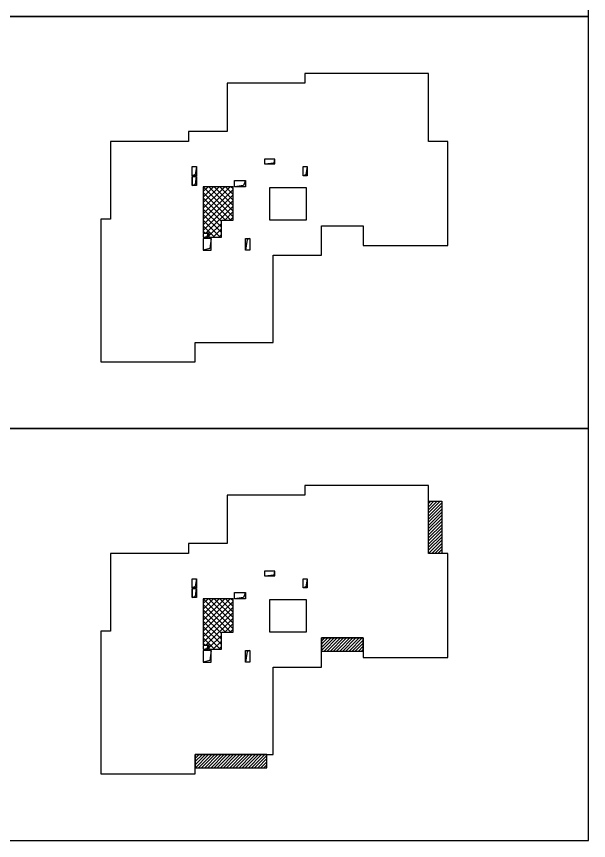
# Model space of a CAD drawing. Extents: x -292644 to 263613, y -713695 to 491457.
# Drawn here: x 178991 to 261407, y 46500 to 165300 of the extents above; entities that cross this region are included whole.
import ezdxf

# ---------------------------------------------------------------- set-up
doc = ezdxf.new("R2010")
doc.units = 0
doc.header["$LTSCALE"] = 1000
doc.header["$MEASUREMENT"] = 0
doc.linetypes.add('X-104 8#10#平面_t3$0$109-34 轴网$0$L1$0$$AUDIT_BAD_LTYPE1', pattern=[0])
doc.layers.get('0').update_dxf_attribs({"linetype": 'CONTINUOUS'})
doc.layers.add('X-104 8#10#平面_t3$0$04-不打印_辅助线', color=165, linetype='CONTINUOUS', plot=False)
doc.layers.add('X-104 8#10#平面_t3$0$A-TECH_结构', color=21, linetype='CONTINUOUS')
pattern_1 = [(45, (-111756.95, 3e-10), (-224.5064, 224.5064), [])]

# ---------------------------------------------------------------- blocks, each defined once
blk = doc.blocks.new('X-104 8#10#平面_t3$0$fdsgdfh')
at = {"layer": 'X-104 8#10#平面_t3$0$A-TECH_结构', "linetype": 'X-104 8#10#平面_t3$0$109-34 轴网$0$L1$0$$AUDIT_BAD_LTYPE1'}
for points in [[(18850, 25250), (20254, 25389), (20350, 25950)], [(8450, 23450), (8450, 22150), (8921, 22309), (9050, 23450), (8450, 23450)], [(16150, 22850), (15854, 22126), (14550, 21950)], [(16750, 14500), (16349, 14335), (16150, 12800)]]:
    blk.add_lwpolyline(points, dxfattribs=at)
for points in [[(20350, 25950), (18850, 25950), (18850, 25250), (20350, 25250)], [(8450, 24850), (9050, 24850), (9050, 23550), (8450, 23550)], [(8450, 23450), (9050, 23450), (9050, 22150), (8450, 22150)], [(14550, 22850), (16150, 22850), (16150, 21950), (14550, 21950)], [(10750, 15200), (10050, 15200), (10050, 14700), (10750, 14700)], [(11200, 14500), (10050, 14500), (10050, 12800), (11200, 12800)], [(16150, 14500), (16750, 14500), (16750, 12800), (16150, 12800)]]:
    blk.add_lwpolyline(points, close=True, dxfattribs=at)
at = {"layer": 'X-104 8#10#平面_t3$0$A-TECH_结构'}
for points in [[(8450, 23550), (8450, 24850), (9050, 24850), (8862, 23719)], [(24450, 23550), (24450, 24850), (25000, 24850), (24819, 23660)], [(24450, 24850), (25000, 24850), (25000, 23550), (24450, 23550)]]:
    blk.add_lwpolyline(points, close=True, dxfattribs=at)
for points in [[(10050, 14700), (10619, 14783), (10750, 15200)], [(11200, 14500), (11005, 13062), (10050, 12800)]]:
    blk.add_lwpolyline(points, dxfattribs=at)
blk = doc.blocks.new('X-104 8#10#平面_t3$0$fdhggh')
at = {"layer": 'X-104 8#10#平面_t3$0$04-不打印_辅助线', "linetype": 'X-104 8#10#平面_t3$0$109-34 轴网$0$L1$0$$AUDIT_BAD_LTYPE1'}
h = blk.add_hatch(dxfattribs=at)
h.set_pattern_fill('多孔材料', color=256, scale=200)
h.set_pattern_definition([(45, (-111356.95, 118800), (-400.0004, 400.0004), []), (135, (-111356.95, 118800), (-400.0004, -400.0004), [])])
h.paths.add_polyline_path([(14350, 140750), (10050, 140750), (10050, 134100), (10850, 134100), (10850, 133500), (12650, 133500), (12650, 135950), (14350, 135950)])
h = blk.add_hatch(dxfattribs=at)
h.set_pattern_fill('ANSI31', color=256, scale=200)
h.set_pattern_definition(pattern_1)
h.paths.add_polyline_path([(42500, 95400), (44400, 95400), (44400, 87900), (42500, 87900)])
h = blk.add_hatch(dxfattribs=at)
h.set_pattern_fill('多孔材料', color=256, scale=200)
h.set_pattern_definition([(45, (-111356.95, 59400), (-400.0004, 400.0004), []), (135, (-111356.95, 59400), (-400.0004, -400.0004), [])])
h.paths.add_polyline_path([(14350, 81350), (10050, 81350), (10050, 74700), (10850, 74700), (10850, 74100), (12650, 74100), (12650, 76550), (14350, 76550)])
h = blk.add_hatch(dxfattribs=at)
h.set_pattern_fill('ANSI31', color=256, scale=200)
h.set_pattern_definition([(45, (-98156.95, 16800), (-224.5064, 224.5064), [])])
h.paths.add_polyline_path([(27100, 73800), (33100, 73800), (33100, 75700), (27100, 75700)])
h = blk.add_hatch(dxfattribs=at)
h.set_pattern_fill('ANSI31', color=256, scale=200)
h.set_pattern_definition(pattern_1)
h.paths.add_polyline_path([(8900, 57000), (19200, 57000), (19200, 58900), (8900, 58900), (8900, 57000)])
for points in [[(14350, 140750), (10050, 140750), (10050, 134100), (10850, 134100), (10850, 133500), (12650, 133500), (12650, 135950), (14350, 135950), (14350, 140750)], [(14350, 81350), (10050, 81350), (10050, 74700), (10850, 74700), (10850, 74100), (12650, 74100), (12650, 76550), (14350, 76550), (14350, 81350)]]:
    blk.add_lwpolyline(points, close=True, dxfattribs=at)
at = {"layer": 'X-104 8#10#平面_t3$0$A-TECH_结构', "linetype": 'X-104 8#10#平面_t3$0$109-34 轴网$0$L1$0$$AUDIT_BAD_LTYPE1'}
for points in [[(42500, 147300), (42500, 157100), (24700, 157100), (24700, 155700), (13500, 155700), (13500, 148700), (7900, 148700), (7900, 147300), (-3300, 147300), (-3300, 136100), (-4700, 136100), (-4700, 115500), (8900, 115500), (8900, 118300), (20100, 118300), (20100, 130900), (27100, 130900), (27100, 135100), (33100, 135100), (33100, 132300), (45300, 132300), (45300, 147300)], [(19650, 140650), (24850, 140650), (24850, 135950), (19650, 135950)], [(42500, 87900), (42500, 97700), (24700, 97700), (24700, 96300), (13500, 96300), (13500, 89300), (7900, 89300), (7900, 87900), (-3300, 87900), (-3300, 76700), (-4700, 76700), (-4700, 56100), (8900, 56100), (8900, 58900), (20100, 58900), (20100, 71500), (27100, 71500), (27100, 75700), (33100, 75700), (33100, 72900), (45300, 72900), (45300, 87900)], [(42500, 95400), (44400, 95400), (44400, 87900), (42500, 87900)], [(19650, 81250), (24850, 81250), (24850, 76550), (19650, 76550)], [(27100, 73800), (33100, 73800), (33100, 75700), (27100, 75700), (27100, 73800)], [(8900, 57000), (19200, 57000), (19200, 58900), (8900, 58900), (8900, 57000)]]:
    blk.add_lwpolyline(points, close=True, dxfattribs=at)
blk = doc.blocks.new('X-104 8#10#平面_t3')
at = {"layer": 'X-104 8#10#平面_t3$0$04-不打印_辅助线'}
for points in [[(177307, 165300), (261407, 165300), (261407, 224700), (177307, 224700)], [(177307, 105900), (261407, 105900), (261407, 165300), (177307, 165300)], [(177307, 46500), (261407, 46500), (261407, 105900), (177307, 105900)]]:
    blk.add_lwpolyline(points, close=True, dxfattribs=at)
at = {"linetype": 'X-104 8#10#平面_t3$0$109-34 轴网$0$L1$0$$AUDIT_BAD_LTYPE1'}
for name, p in [('X-104 8#10#平面_t3$0$fdhggh', (195857, 0)), ('X-104 8#10#平面_t3$0$fdsgdfh', (195857, 118800)), ('X-104 8#10#平面_t3$0$fdsgdfh', (195857, 59400))]:
    blk.add_blockref(name, p, dxfattribs=at)

msp = doc.modelspace()

# ---------------------------------------------------------------- block references
msp.add_blockref('X-104 8#10#平面_t3', (0, 0))

doc.saveas('drawing.dxf')
